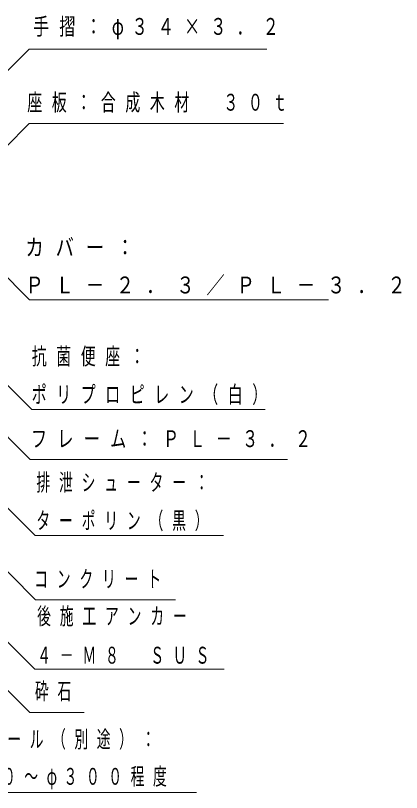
# Model space of a CAD drawing. Units: millimetres on the paper. Extents: x -385 to 0, y 0 to 267.
# Drawn here: x -195.8 to -145.4, y 54.9 to 156.2 of the extents above; entities that cross this region are included whole.
import ezdxf

# ---------------------------------------------------------------- set-up
doc = ezdxf.new("R2010")
doc.units = ezdxf.units.MM
doc.layers.add('LY_1', color=7, linetype='Continuous', lineweight=13)
doc.styles.add('ＭＳ ゴシック', font='')
doc.styles.get('ＭＳ ゴシック').set_extended_font_data('MS Gothic')

msp = doc.modelspace()

# ---------------------------------------------------------------- linework, layer by layer
at = {"layer": 'LY_1'}
for points in [[(-200.25, 145.526), (-193.97, 151.806), (-162.99, 151.806)], [(-203.291, 132.74), (-193.991, 142.092), (-160.792, 142.092)], [(-216.565, 127.77), (-193.647, 104.852), (-163.192, 104.852)], [(-202.196, 127.406), (-193.92, 119.13), (-154.92, 119.13)], [(-205.557, 110.038), (-193.836, 98.332), (-160.263, 98.332)], [(-214.127, 109.219), (-193.205, 88.415), (-168.625, 88.415)], [(-202.872, 89.812), (-193.147, 80.032), (-174.913, 80.032)], [(-210.81, 88.566), (-193.234, 70.991), (-168.525, 70.991)], [(-199.963, 71.413), (-193.903, 65.354), (-186.821, 65.354)], [(-216.892, 65.783), (-205.744, 54.925), (-172.159, 54.925)]]:
    msp.add_lwpolyline(points, dxfattribs=at)

# ---------------------------------------------------------------- texts
at = {"layer": 'LY_1', "char_height": 2.199, "attachment_point": 4, "style": 'ＭＳ ゴシック'}
for s, insert in [('\\T1.63;\\W0.7;手摺：φ３４×３．２', (-193.477, 154.456)), ('\\T1.64;\\W0.65;座板：合成木材\u3000３０ｔ', (-194.227, 144.742)), ('\\T1.64;\\W0.8;カバー：', (-194.477, 125.93)), ('\\T1.64;\\W0.8;ＰＬ－２．３／ＰＬ－３．２', (-194.477, 120.93)), ('\\T1.64;\\W0.65;抗菌便座：', (-193.65, 111.652)), ('\\T1.64;\\W0.65;ポリプロピレン（白）', (-193.65, 106.652)), ('\\T1.64;\\W0.7;フレーム：ＰＬ－３．２', (-193.748, 100.982)), ('\\T1.64;\\W0.6;排泄シューター：', (-193.042, 95.215)), ('\\T1.64;\\W0.6;ターポリン（黒）', (-193.042, 90.215)), ('\\T1.64;\\W0.6;コンクリート', (-193.329, 82.682)), ('\\T1.64;\\W0.6;後施工アンカー', (-192.942, 77.791)), ('\\T1.64;\\W0.6;４－Ｍ８\u3000ＳＵＳ', (-192.942, 72.791)), ('\\T1.64;\\W0.6;砕石', (-193.237, 68.004)), ('\\T1.62;\\W0.6;マンホール（別途）：', (-205.576, 61.725)), ('\\T1.62;\\W0.6;φ２００～φ３００程度', (-205.576, 56.725))]:
    msp.add_mtext(s, dxfattribs=dict(at, insert=insert))

doc.saveas('drawing.dxf')
